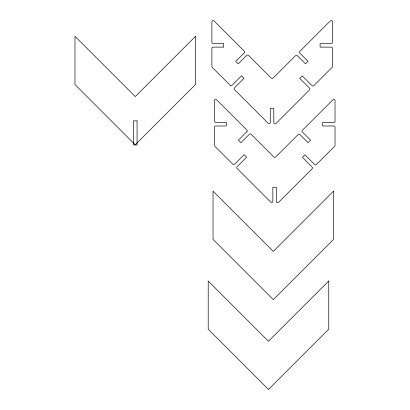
<?xml version="1.0" encoding="UTF-8"?>
<svg xmlns="http://www.w3.org/2000/svg" width="410" height="410" viewBox="0 0 410 410"><rect width="100%" height="100%" fill="white"/><g stroke="black" fill="none" stroke-linecap="round" stroke-linejoin="round"><path stroke-width="0.61" d="M195.519 36.295L135.244 96.565L74.974 36.295L74.974 84.516L135.244 144.791L195.519 84.516L195.519 36.295M244.237 52.844L235.745 61.341L238.256 63.852L246.753 55.36A1.204 1.204 0 0 1 248.46 55.36L271.312 78.207A1.204 1.204 0 0 0 273.019 78.207L295.595 55.632A1.204 1.204 0 0 1 297.301 55.632L305.481 63.811L307.997 61.295L299.818 53.115A1.204 1.204 0 0 1 299.818 51.414L330.378 20.854A1.204 1.204 0 0 1 332.433 21.704L332.433 42.358A1.204 1.204 0 0 1 331.229 43.568L320.107 43.568L320.107 47.119L331.229 47.119A1.204 1.204 0 0 1 332.433 48.329L332.433 66.517A1.204 1.204 0 0 1 332.085 67.368L313.778 85.675A1.204 1.204 0 0 1 312.077 85.675L302.313 75.911L299.802 78.428L309.56 88.186A1.204 1.204 0 0 1 309.56 89.892L275.874 123.579A1.204 1.204 0 0 1 273.813 122.728L273.813 108.496L270.262 108.496L270.262 122.472A1.204 1.204 0 0 1 268.202 123.328L234.469 89.59A1.204 1.204 0 0 1 234.469 87.889L244.032 78.325L241.516 75.809L231.952 85.372A1.204 1.204 0 0 1 230.251 85.372L212.247 67.368A1.204 1.204 0 0 1 211.893 66.517L211.893 48.329A1.204 1.204 0 0 1 213.097 47.119L223.722 47.119L223.722 43.568L213.097 43.568A1.204 1.204 0 0 1 211.893 42.358L211.893 21.704A1.204 1.204 0 0 1 213.948 20.854L244.237 51.137A1.204 1.204 0 0 1 244.237 52.844M246.83 131.712L238.333 140.21L240.849 142.726L249.347 134.229A1.204 1.204 0 0 1 251.048 134.229L273.901 157.081A1.204 1.204 0 0 0 275.607 157.081L298.188 134.5A1.204 1.204 0 0 1 299.894 134.5L308.074 142.68L310.585 140.169L302.406 131.989A1.204 1.204 0 0 1 302.406 130.283L332.971 99.722A1.204 1.204 0 0 1 335.026 100.573L335.026 121.232A1.204 1.204 0 0 1 333.822 122.436L322.701 122.436L322.701 125.993L333.822 125.993A1.204 1.204 0 0 1 335.026 127.197L335.026 145.386A1.204 1.204 0 0 1 334.673 146.242L316.371 164.543A1.204 1.204 0 0 1 314.665 164.543L304.907 154.785L302.39 157.296L312.154 167.06A1.204 1.204 0 0 1 312.154 168.761L278.467 202.448A1.204 1.204 0 0 1 276.407 201.597L276.407 187.365L272.85 187.365L272.85 201.346A1.204 1.204 0 0 1 270.795 202.197L237.062 168.464A1.204 1.204 0 0 1 237.062 166.757L246.62 157.194L244.109 154.683L234.546 164.246A1.204 1.204 0 0 1 232.839 164.246L214.835 146.242A1.204 1.204 0 0 1 214.481 145.386L214.481 127.197A1.204 1.204 0 0 1 215.691 125.993L226.31 125.993L226.31 122.436L215.691 122.436A1.204 1.204 0 0 1 214.481 121.232L214.481 100.573A1.204 1.204 0 0 1 216.541 99.722L246.83 130.011A1.204 1.204 0 0 1 246.83 131.712M333.571 191.121L273.301 251.386L213.031 191.121L213.031 239.343L273.301 299.613L333.571 239.343L333.571 191.121M328.748 281.009L268.478 341.274L208.208 281.009L208.208 329.23L268.478 389.5L328.748 329.23L328.748 281.009M137.058 120.868L133.501 120.868L133.501 144.981L137.058 144.981L137.058 120.868"/></g></svg>
